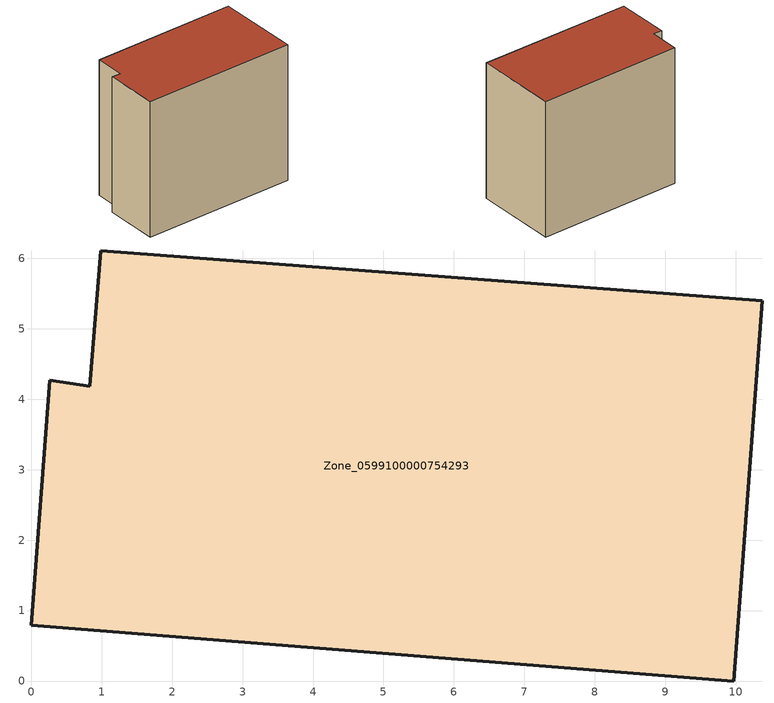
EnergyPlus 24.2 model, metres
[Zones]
Zone_0599100000754293
 floor ground (C_G): 9.97,0 0,0.79 0.26,4.27 0.83,4.19 0.99,6.11 10.38,5.4 z0
 wall outside (C_F): 0,0.79 9.97,0 10.38,5.4 0.99,6.11 0.83,4.19 0.26,4.27 0,0.79 z0:9.05
 roof outside (C_R): 0.26,4.27 0,0.79 9.97,0 10.38,5.4 0.99,6.11 0.83,4.19 z9.05
[BUILDING]
Pand.0599100000754293: North Axis=0; Terrain=City; Loads Convergence Tolerance Value=0.04; Temperature Convergence Tolerance Value=0.4; Solar Distribution=FullExterior; Maximum Number of Warmup Days=25; Minimum Number of Warmup Days=1
[Site:Location]
Rotterdam.The.Hague.AP_ZH_NLD Design_Conditions: Latitude=51.96; Longitude=4.45; Time Zone=1; Elevation=-4.5
[SITE:GROUNDTEMPERATURE:BUILDINGSURFACE]
18, 18, 18, 18, 18, 18, 18, 18, 18, 18, 18, 18
[MATERIAL] Thermal Absorptance=0.9; Solar Absorptance=0.7; Visible Absorptance=0.7
Name | Roughness | Thickness | Conductivity | Density | Specific Heat
G.TI.2006-2014 | MediumSmooth | 0.15 | 0.06 | 540 | 1210
F.TI.2006-2014 | Rough | 0.3 | 0.12 | 1920 | 840
R.TI.2006-2014 | MediumRough | 0.2 | 0.08 | 1500 | 1000
[CONSTRUCTION]
C_G: G.TI.2006-2014
C_F: F.TI.2006-2014
C_R: R.TI.2006-2014
[ZONE]
Zone_0599100000754293: Type=1; Multiplier=1; Ceiling Height=Autocalculate; Volume=Autocalculate; Floor Area=autocalculate; Part of Total Floor Area=Yes
[ZONEINFILTRATION:DESIGNFLOWRATE]
Infil_Zone_0599100000754293: Zone or ZoneList or Space or SpaceList=Zone_0599100000754293; Schedule=AlwaysOn; Design Flow Rate Calculation Method=Flow/Area; Flow Rate per Floor Area=0.0015; Constant Term Coefficient=1; Temperature Term Coefficient=0; Velocity Term Coefficient=0; Velocity Squared Term Coefficient=0
[HVACTEMPLATE:ZONE:IDEALLOADSAIRSYSTEM]
Zone_0599100000754293: Maximum Heating Supply Air Temperature=50; Minimum Cooling Supply Air Temperature=13; Maximum Heating Supply Air Humidity Ratio=0.0156; Minimum Cooling Supply Air Humidity Ratio=0.0077; Heating Limit=NoLimit; Cooling Limit=NoLimit; Dehumidification Control Type=ConstantSensibleHeatRatio; Cooling Sensible Heat Ratio=0.7; Dehumidification Setpoint=60; Humidification Control Type=None; Humidification Setpoint=30; Outdoor Air Method=None; Outdoor Air Flow Rate per Person=0.00944; Outdoor Air Flow Rate per Zone Floor Area=0; Outdoor Air Flow Rate per Zone=0; Demand Controlled Ventilation Type=None; Outdoor Air Economizer Type=NoEconomizer; Heat Recovery Type=None; Sensible Heat Recovery Effectiveness=0.7; Latent Heat Recovery Effectiveness=0.65
[ZONECONTROL:THERMOSTAT]
ThermostatControl_Zone_0599100000754293: Zone or ZoneList=Zone_0599100000754293; Control Type Schedule=DualSetpointControlType; Control 1=Thermostat_Zone_0599100000754293; Temperature Difference Between Cutout And Setpoint=0
[THERMOSTATSETPOINT:DUALSETPOINT]
Thermostat_Zone_0599100000754293: Heating Setpoint Temperature Schedule=HeatingSetpoint_Zone_0599100000754293; Cooling Setpoint Temperature Schedule=CoolingSetpoint_Zone_0599100000754293
[SCHEDULE:COMPACT]
HeatingSetpoint_Zone_0599100000754293: Through: 12/31, For: AllDays, Until: 24:00, 21
CoolingSetpoint_Zone_0599100000754293: Through: 12/31, For: AllDays, Until: 24:00, 24
DualSetpointControlType: Through: 12/31, For: AllDays, Until: 24:00, 4
AlwaysOn: Through: 12/31, For: AllDays, Until: 24:00, 1
